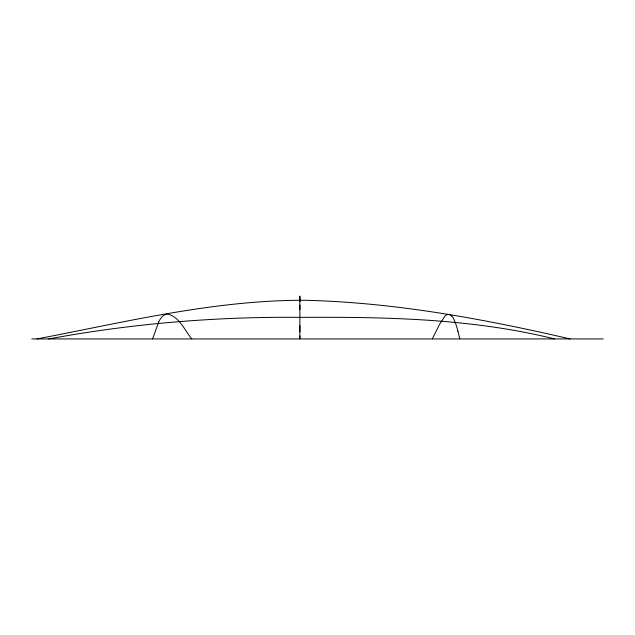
<?xml version="1.0" encoding="UTF-8"?>
<svg xmlns="http://www.w3.org/2000/svg" width="635" height="635" viewBox="0 0 635 635"><rect width="100%" height="100%" fill="white"/><g stroke="black" fill="none" stroke-linecap="round" stroke-linejoin="round"><path stroke-width="0.95" d="M299.879 338.471L299.879 325.652M299.879 309.666L299.879 296.68M152.567 338.931L158.71 322.064M432.276 338.931L439.611 324.255L444.929 316.111A260.834 29.393 -90 0 1 448.048 314.396L449.985 314.762A252.682 28.472 90 0 1 451.263 315.587L451.691 316.008M36.957 338.931C125.587 322.032 214.416 299.99 305.157 300.276C394.597 302.474 483.195 318.802 570.151 338.931M48.8 338.931C132.056 323.501 216.757 316.5 301.411 317.357C386.207 316.897 471.845 318.46 554.625 338.931M31.75 338.931L603.25 338.931M191.833 338.931C184.658 330.383 179.594 316.968 167.831 314.119A241.967 40.053 -90 0 0 165.679 314.412L163.227 315.738A144.169 23.892 90 0 0 158.702 321.881M457.922 331.081L459.597 338.193M459.661 338.471L459.756 338.931M299.879 296.069L299.879 296.839M299.879 297.251L299.879 299.037M299.879 299.529L299.879 301.815M299.879 305.094L299.879 331.914M299.879 335.939L299.879 338.931M451.699 315.92A192.873 21.725 90 0 1 457.914 331.224"/></g></svg>
